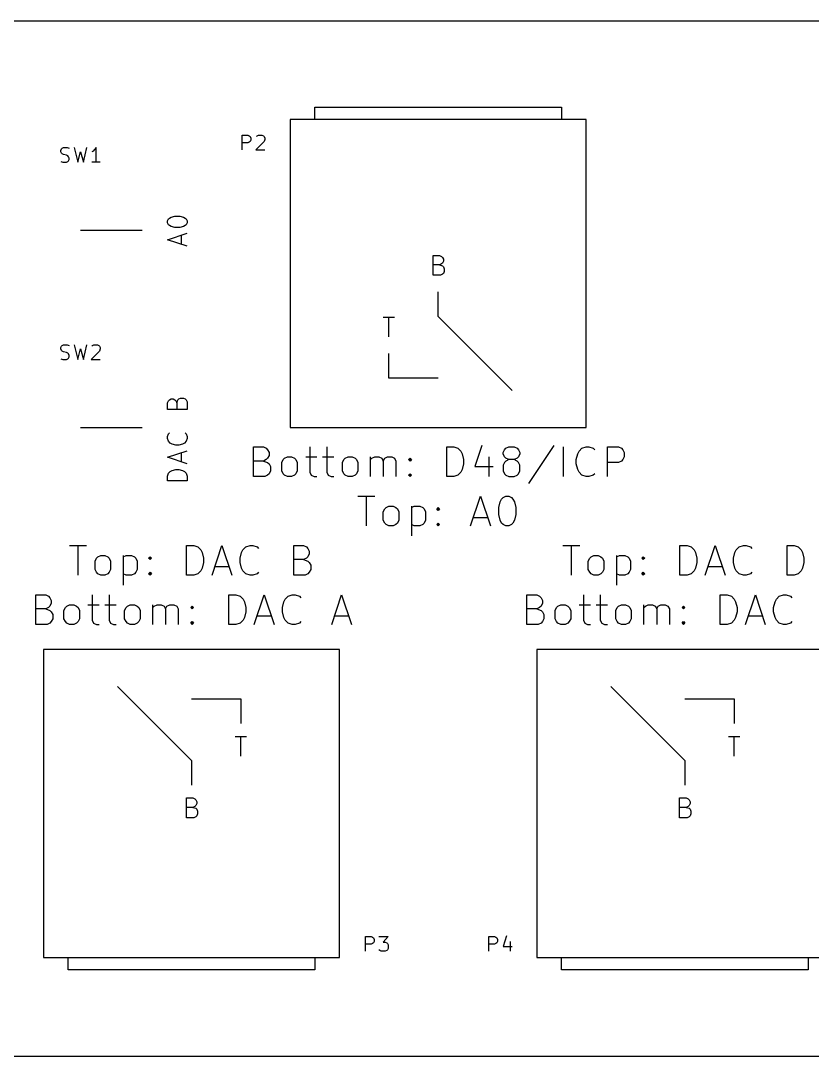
# Model space of a CAD drawing. Header units: inches. Extents: x 0 to 4.6, y 0 to 2.1.
# Drawn here: x 1.454 to 3.058, y 0 to 2.1 of the extents above; entities that cross this region are included whole.
import ezdxf

# ---------------------------------------------------------------- set-up
doc = ezdxf.new("R2010")
doc.units = ezdxf.units.IN
doc.layers.add('BLACK', color=1, linetype='CONTINUOUS')

msp = doc.modelspace()

# ---------------------------------------------------------------- linework, layer by layer
at = {"layer": 'BLACK'}
for p, q in [((0, 2.1), (4.6, 2.1)), ((2.05, 1.9), (2.05, 1.925)), ((2.05, 1.925), (2.55, 1.925)), ((2.55, 1.925), (2.55, 1.9)), ((2, 1.9), (2, 1.275)), ((2.6, 1.9), (2, 1.9)), ((2.6, 1.275), (2.6, 1.9)), ((1.9028, 1.8379), (1.9028, 1.8679)), ((1.9028, 1.8679), (1.9143, 1.8679)), ((1.9143, 1.8521), (1.9028, 1.8521)), ((1.9143, 1.8679), (1.9171, 1.8664)), ((1.9171, 1.8536), (1.9143, 1.8521)), ((1.9171, 1.8664), (1.9186, 1.865)), ((1.9186, 1.855), (1.9171, 1.8536)), ((1.9186, 1.865), (1.92, 1.8621)), ((1.92, 1.8579), (1.9186, 1.855)), ((1.92, 1.8621), (1.92, 1.8579)), ((1.9471, 1.855), (1.93, 1.8379)), ((1.9314, 1.865), (1.9328, 1.8664)), ((1.9328, 1.8664), (1.9357, 1.8679)), ((1.9357, 1.8679), (1.9428, 1.8679)), ((1.9428, 1.8679), (1.9457, 1.8664)), ((1.9457, 1.8664), (1.9471, 1.865)), ((1.9471, 1.865), (1.9486, 1.8621)), ((1.9486, 1.8593), (1.9471, 1.855)), ((1.9486, 1.8621), (1.9486, 1.8593)), ((1.535, 1.8371), (1.5364, 1.84)), ((1.535, 1.8343), (1.535, 1.8371)), ((1.5364, 1.8314), (1.535, 1.8343)), ((1.5364, 1.84), (1.5379, 1.8414)), ((1.5379, 1.83), (1.5364, 1.8314)), ((1.5379, 1.8414), (1.5407, 1.8429)), ((1.5407, 1.8286), (1.5379, 1.83)), ((1.5407, 1.8429), (1.5479, 1.8429)), ((1.5464, 1.8271), (1.5407, 1.8286)), ((1.5493, 1.8257), (1.5464, 1.8271)), ((1.5479, 1.8429), (1.5522, 1.8414)), ((1.5622, 1.8429), (1.5693, 1.8129)), ((1.5693, 1.8129), (1.575, 1.8343)), ((1.575, 1.8343), (1.5808, 1.8129)), ((1.5808, 1.8129), (1.5879, 1.8429)), ((1.6008, 1.8357), (1.5979, 1.8343)), ((1.6036, 1.8386), (1.6008, 1.8357)), ((1.6065, 1.8429), (1.6036, 1.8386)), ((1.6065, 1.8129), (1.6065, 1.8429)), ((1.93, 1.8379), (1.9486, 1.8379)), ((1.535, 1.8143), (1.5393, 1.8129)), ((1.5393, 1.8129), (1.5464, 1.8129)), ((1.5464, 1.8129), (1.5493, 1.8143)), ((1.5507, 1.8243), (1.5493, 1.8257)), ((1.5493, 1.8143), (1.5507, 1.8157)), ((1.5522, 1.8214), (1.5507, 1.8243)), ((1.5507, 1.8157), (1.5522, 1.8186)), ((1.5522, 1.8186), (1.5522, 1.8214)), ((1.6151, 1.8129), (1.5979, 1.8129)), ((1.755, 1.6998), (1.7588, 1.7017)), ((1.7588, 1.7017), (1.7664, 1.7036)), ((1.7664, 1.7036), (1.776, 1.7036)), ((1.776, 1.7036), (1.7836, 1.7017)), ((1.7836, 1.7017), (1.7874, 1.6998)), ((1.7512, 1.6941), (1.7531, 1.6979)), ((1.7512, 1.6902), (1.7512, 1.6941)), ((1.7531, 1.6864), (1.7512, 1.6902)), ((1.7531, 1.6979), (1.755, 1.6998)), ((1.755, 1.6845), (1.7531, 1.6864)), ((1.7588, 1.6826), (1.755, 1.6845)), ((1.7664, 1.6807), (1.7588, 1.6826)), ((1.776, 1.6807), (1.7664, 1.6807)), ((1.7836, 1.6826), (1.776, 1.6807)), ((1.7874, 1.6845), (1.7836, 1.6826)), ((1.7874, 1.6998), (1.7893, 1.6979)), ((1.7893, 1.6864), (1.7874, 1.6845)), ((1.7893, 1.6979), (1.7912, 1.6941)), ((1.7912, 1.6902), (1.7893, 1.6864)), ((1.7912, 1.6941), (1.7912, 1.6902)), ((1.575, 1.675), (1.7, 1.675)), ((1.7512, 1.6559), (1.7912, 1.6693)), ((1.7798, 1.6464), (1.7798, 1.6655)), ((1.7912, 1.6426), (1.7512, 1.6559)), ((2.2895, 1.5838), (2.2895, 1.6238)), ((2.2895, 1.6238), (2.3029, 1.6238)), ((2.3029, 1.6238), (2.3067, 1.6219)), ((2.3067, 1.6219), (2.3086, 1.62)), ((2.3086, 1.62), (2.3105, 1.6162)), ((2.3029, 1.6048), (2.2895, 1.6048)), ((2.3067, 1.6067), (2.3029, 1.6048)), ((2.3029, 1.6048), (2.3086, 1.6029)), ((2.3086, 1.6086), (2.3067, 1.6067)), ((2.3105, 1.6124), (2.3086, 1.6086)), ((2.3086, 1.6029), (2.3105, 1.601)), ((2.3105, 1.6162), (2.3105, 1.6124)), ((2.3105, 1.601), (2.3124, 1.5971)), ((2.3124, 1.5971), (2.3124, 1.5914)), ((2.3048, 1.5838), (2.2895, 1.5838)), ((2.3086, 1.5857), (2.3048, 1.5838)), ((2.3105, 1.5876), (2.3086, 1.5857)), ((2.3124, 1.5914), (2.3105, 1.5876)), ((2.3, 1.5), (2.3, 1.55)), ((2.1886, 1.4988), (2.2115, 1.4988)), ((2.2, 1.4588), (2.2, 1.4988)), ((2.45, 1.35), (2.3, 1.5)), ((1.535, 1.4371), (1.5364, 1.44)), ((1.535, 1.4343), (1.535, 1.4371)), ((1.5364, 1.4314), (1.535, 1.4343)), ((1.5364, 1.44), (1.5379, 1.4414)), ((1.5379, 1.43), (1.5364, 1.4314)), ((1.5379, 1.4414), (1.5407, 1.4429)), ((1.5407, 1.4286), (1.5379, 1.43)), ((1.5407, 1.4429), (1.5479, 1.4429)), ((1.5464, 1.4271), (1.5407, 1.4286)), ((1.5479, 1.4429), (1.5522, 1.4414)), ((1.5622, 1.4429), (1.5693, 1.4129)), ((1.5693, 1.4129), (1.575, 1.4343)), ((1.575, 1.4343), (1.5808, 1.4129)), ((1.5808, 1.4129), (1.5879, 1.4429)), ((1.6136, 1.43), (1.5965, 1.4129)), ((1.5979, 1.44), (1.5993, 1.4414)), ((1.5993, 1.4414), (1.6022, 1.4429)), ((1.6022, 1.4429), (1.6093, 1.4429)), ((1.6093, 1.4429), (1.6122, 1.4414)), ((1.6122, 1.4414), (1.6136, 1.44)), ((1.6136, 1.44), (1.6151, 1.4371)), ((1.6151, 1.4343), (1.6136, 1.43)), ((1.6151, 1.4371), (1.6151, 1.4343)), ((1.535, 1.4143), (1.5393, 1.4129)), ((1.5393, 1.4129), (1.5464, 1.4129)), ((1.5493, 1.4257), (1.5464, 1.4271)), ((1.5464, 1.4129), (1.5493, 1.4143)), ((1.5507, 1.4243), (1.5493, 1.4257)), ((1.5493, 1.4143), (1.5507, 1.4157)), ((1.5522, 1.4214), (1.5507, 1.4243)), ((1.5507, 1.4157), (1.5522, 1.4186)), ((1.5522, 1.4186), (1.5522, 1.4214)), ((1.5965, 1.4129), (1.6151, 1.4129)), ((2.2, 1.375), (2.2, 1.425)), ((2.3, 1.375), (2.2, 1.375)), ((1.7512, 1.3253), (1.7531, 1.3291)), ((1.7512, 1.3119), (1.7512, 1.3253)), ((1.7531, 1.3291), (1.755, 1.331)), ((1.755, 1.331), (1.7588, 1.3329)), ((1.7588, 1.3329), (1.7626, 1.3329)), ((1.7626, 1.3329), (1.7664, 1.331)), ((1.7664, 1.331), (1.7683, 1.3291)), ((1.7683, 1.3291), (1.7702, 1.3253)), ((1.7702, 1.3253), (1.7721, 1.331)), ((1.7702, 1.3253), (1.7702, 1.3119)), ((1.7721, 1.331), (1.774, 1.3329)), ((1.774, 1.3329), (1.7779, 1.3348)), ((1.7779, 1.3348), (1.7836, 1.3348)), ((1.7836, 1.3348), (1.7874, 1.3329)), ((1.7874, 1.3329), (1.7893, 1.331)), ((1.7893, 1.331), (1.7912, 1.3272)), ((1.7912, 1.3272), (1.7912, 1.3119)), ((1.7912, 1.3119), (1.7512, 1.3119)), ((1.575, 1.275), (1.7, 1.275)), ((1.7512, 1.2567), (1.7531, 1.2624)), ((1.7531, 1.2624), (1.755, 1.2643)), ((1.7874, 1.2643), (1.7893, 1.2624)), ((1.7893, 1.2624), (1.7912, 1.2567)), ((2, 1.275), (2.6, 1.275)), ((1.7512, 1.2529), (1.7512, 1.2567)), ((1.7531, 1.2471), (1.7512, 1.2529)), ((1.7569, 1.2433), (1.7531, 1.2471)), ((1.7607, 1.2414), (1.7569, 1.2433)), ((1.7683, 1.2395), (1.7607, 1.2414)), ((1.774, 1.2395), (1.7683, 1.2395)), ((1.7817, 1.2414), (1.774, 1.2395)), ((1.7855, 1.2433), (1.7817, 1.2414)), ((1.7893, 1.2471), (1.7855, 1.2433)), ((1.7912, 1.2529), (1.7893, 1.2471)), ((1.7912, 1.2567), (1.7912, 1.2529)), ((1.7512, 1.2147), (1.7912, 1.2281)), ((1.7798, 1.2052), (1.7798, 1.2243)), ((1.9257, 1.1757), (1.9257, 1.2357)), ((1.9257, 1.2357), (1.9457, 1.2357)), ((1.9457, 1.2357), (1.9514, 1.2329)), ((1.9514, 1.2329), (1.9543, 1.23)), ((1.9543, 1.23), (1.9571, 1.2243)), ((1.9571, 1.2186), (1.9543, 1.2129)), ((1.9571, 1.2243), (1.9571, 1.2186)), ((2.04, 1.2357), (2.04, 1.1843)), ((2.0743, 1.2357), (2.0743, 1.1843)), ((2.3172, 1.1757), (2.3172, 1.2357)), ((2.3172, 1.2357), (2.3315, 1.2357)), ((2.3315, 1.2357), (2.34, 1.2329)), ((2.34, 1.2329), (2.3458, 1.2271)), ((2.3458, 1.2271), (2.3486, 1.2214)), ((2.3486, 1.2214), (2.3515, 1.21)), ((2.3886, 1.2386), (2.3743, 1.1957)), ((2.4314, 1.2243), (2.4343, 1.23)), ((2.4314, 1.2214), (2.4314, 1.2243)), ((2.4343, 1.2157), (2.4314, 1.2214)), ((2.4343, 1.23), (2.4371, 1.2329)), ((2.4371, 1.2329), (2.4429, 1.2357)), ((2.4429, 1.2357), (2.4543, 1.2357)), ((2.4543, 1.2357), (2.46, 1.2329)), ((2.46, 1.2329), (2.4629, 1.23)), ((2.4629, 1.23), (2.4657, 1.2243)), ((2.4657, 1.2214), (2.4629, 1.2157)), ((2.4657, 1.2243), (2.4657, 1.2214)), ((2.5342, 1.2386), (2.4828, 1.1614)), ((2.5543, 1.1757), (2.5543, 1.2357)), ((2.58, 1.21), (2.5829, 1.2214)), ((2.5829, 1.2214), (2.5857, 1.2271)), ((2.5857, 1.2271), (2.5915, 1.2329)), ((2.5915, 1.2329), (2.6, 1.2357)), ((2.6, 1.2357), (2.6057, 1.2357)), ((2.6057, 1.2357), (2.6143, 1.2329)), ((2.6143, 1.2329), (2.6172, 1.23)), ((2.6429, 1.1757), (2.6429, 1.2357)), ((2.6429, 1.2357), (2.6657, 1.2357)), ((2.6657, 1.2357), (2.6715, 1.2329)), ((2.6715, 1.2329), (2.6743, 1.23)), ((2.6743, 1.23), (2.6772, 1.2243)), ((2.6772, 1.2243), (2.6772, 1.2157)), ((1.7912, 1.2014), (1.7512, 1.2147)), ((1.9457, 1.2071), (1.9257, 1.2071)), ((1.9514, 1.21), (1.9457, 1.2071)), ((1.9457, 1.2071), (1.9543, 1.2043)), ((1.9543, 1.2129), (1.9514, 1.21)), ((1.9543, 1.2043), (1.9571, 1.2014)), ((1.9571, 1.2014), (1.96, 1.1957)), ((1.9828, 1.2043), (1.9857, 1.21)), ((1.9828, 1.1871), (1.9828, 1.2043)), ((1.9857, 1.21), (1.9885, 1.2129)), ((1.9885, 1.2129), (1.9943, 1.2157)), ((1.9943, 1.2157), (2.0028, 1.2157)), ((2.0028, 1.2157), (2.0085, 1.2129)), ((2.0085, 1.2129), (2.0114, 1.21)), ((2.0114, 1.21), (2.0143, 1.2043)), ((2.0143, 1.2043), (2.0143, 1.1871)), ((2.0314, 1.2157), (2.0543, 1.2157)), ((2.0657, 1.2157), (2.0886, 1.2157)), ((2.1057, 1.2043), (2.1086, 1.21)), ((2.1057, 1.1871), (2.1057, 1.2043)), ((2.1086, 1.21), (2.1114, 1.2129)), ((2.1114, 1.2129), (2.1172, 1.2157)), ((2.1172, 1.2157), (2.1257, 1.2157)), ((2.1257, 1.2157), (2.1314, 1.2129)), ((2.1314, 1.2129), (2.1343, 1.21)), ((2.1343, 1.21), (2.1372, 1.2043)), ((2.1372, 1.2043), (2.1372, 1.1871)), ((2.1629, 1.1757), (2.1629, 1.2157)), ((2.1629, 1.21), (2.1657, 1.2129)), ((2.1657, 1.2129), (2.1715, 1.2157)), ((2.1715, 1.2157), (2.18, 1.2157)), ((2.18, 1.2157), (2.1857, 1.2129)), ((2.1857, 1.2129), (2.1886, 1.2071)), ((2.1886, 1.2071), (2.1915, 1.2129)), ((2.1886, 1.2071), (2.1886, 1.1757)), ((2.1915, 1.2129), (2.1972, 1.2157)), ((2.1972, 1.2157), (2.2057, 1.2157)), ((2.2057, 1.2157), (2.2115, 1.2129)), ((2.2115, 1.2129), (2.2143, 1.2071)), ((2.2143, 1.2071), (2.2143, 1.1757)), ((2.24, 1.21), (2.2429, 1.2129)), ((2.2429, 1.2071), (2.24, 1.21)), ((2.2429, 1.2129), (2.2457, 1.21)), ((2.2429, 1.2129), (2.2429, 1.2071)), ((2.2457, 1.21), (2.2429, 1.2071)), ((2.3515, 1.2014), (2.3486, 1.19)), ((2.3515, 1.21), (2.3515, 1.2014)), ((2.4029, 1.2157), (2.4029, 1.1757)), ((2.4343, 1.2043), (2.4314, 1.1986)), ((2.4314, 1.1986), (2.4314, 1.1871)), ((2.4371, 1.2129), (2.4343, 1.2157)), ((2.4371, 1.2071), (2.4343, 1.2043)), ((2.4429, 1.21), (2.4371, 1.2129)), ((2.4429, 1.21), (2.4371, 1.2071)), ((2.4543, 1.21), (2.4429, 1.21)), ((2.46, 1.2129), (2.4543, 1.21)), ((2.46, 1.2071), (2.4543, 1.21)), ((2.4629, 1.2157), (2.46, 1.2129)), ((2.4629, 1.2043), (2.46, 1.2071)), ((2.4657, 1.1986), (2.4629, 1.2043)), ((2.4657, 1.1871), (2.4657, 1.1986)), ((2.58, 1.2014), (2.58, 1.21)), ((2.5829, 1.19), (2.58, 1.2014)), ((2.6657, 1.2043), (2.6429, 1.2043)), ((2.6715, 1.2071), (2.6657, 1.2043)), ((2.6743, 1.21), (2.6715, 1.2071)), ((2.6772, 1.2157), (2.6743, 1.21)), ((1.7512, 1.1766), (1.7531, 1.1824)), ((1.7512, 1.1671), (1.7512, 1.1766)), ((1.7531, 1.1824), (1.7569, 1.1862)), ((1.7569, 1.1862), (1.7607, 1.1881)), ((1.7607, 1.1881), (1.7683, 1.19)), ((1.7683, 1.19), (1.774, 1.19)), ((1.774, 1.19), (1.7817, 1.1881)), ((1.7817, 1.1881), (1.7855, 1.1862)), ((1.7855, 1.1862), (1.7893, 1.1824)), ((1.7893, 1.1824), (1.7912, 1.1766)), ((1.7912, 1.1766), (1.7912, 1.1671)), ((1.9543, 1.1786), (1.9485, 1.1757)), ((1.9571, 1.1814), (1.9543, 1.1786)), ((1.96, 1.1871), (1.9571, 1.1814)), ((1.96, 1.1957), (1.96, 1.1871)), ((1.9857, 1.1814), (1.9828, 1.1871)), ((1.9885, 1.1786), (1.9857, 1.1814)), ((1.9943, 1.1757), (1.9885, 1.1786)), ((2.0085, 1.1786), (2.0028, 1.1757)), ((2.0114, 1.1814), (2.0085, 1.1786)), ((2.0143, 1.1871), (2.0114, 1.1814)), ((2.04, 1.1843), (2.0428, 1.1786)), ((2.0428, 1.1786), (2.0486, 1.1757)), ((2.0743, 1.1843), (2.0771, 1.1786)), ((2.0771, 1.1786), (2.0829, 1.1757)), ((2.1086, 1.1814), (2.1057, 1.1871)), ((2.1114, 1.1786), (2.1086, 1.1814)), ((2.1172, 1.1757), (2.1114, 1.1786)), ((2.1314, 1.1786), (2.1257, 1.1757)), ((2.1343, 1.1814), (2.1314, 1.1786)), ((2.1372, 1.1871), (2.1343, 1.1814)), ((2.24, 1.1786), (2.2429, 1.1814)), ((2.2429, 1.1757), (2.24, 1.1786)), ((2.2429, 1.1814), (2.2457, 1.1786)), ((2.2429, 1.1814), (2.2429, 1.1757)), ((2.2457, 1.1786), (2.2429, 1.1757)), ((2.34, 1.1786), (2.3315, 1.1757)), ((2.3458, 1.1843), (2.34, 1.1786)), ((2.3486, 1.19), (2.3458, 1.1843)), ((2.3743, 1.1957), (2.4115, 1.1957)), ((2.4314, 1.1871), (2.4343, 1.1814)), ((2.4343, 1.1814), (2.4371, 1.1786)), ((2.4371, 1.1786), (2.4429, 1.1757)), ((2.4543, 1.1757), (2.46, 1.1786)), ((2.46, 1.1786), (2.4629, 1.1814)), ((2.4629, 1.1814), (2.4657, 1.1871)), ((2.5857, 1.1843), (2.5829, 1.19)), ((2.5915, 1.1786), (2.5857, 1.1843)), ((2.6, 1.1757), (2.5915, 1.1786)), ((2.6143, 1.1786), (2.6057, 1.1757)), ((2.6172, 1.1814), (2.6143, 1.1786)), ((1.7912, 1.1671), (1.7512, 1.1671)), ((1.9485, 1.1757), (1.9257, 1.1757)), ((2.0028, 1.1757), (1.9943, 1.1757)), ((2.0486, 1.1757), (2.0543, 1.1757)), ((2.0829, 1.1757), (2.0886, 1.1757)), ((2.1257, 1.1757), (2.1172, 1.1757)), ((2.3315, 1.1757), (2.3172, 1.1757)), ((2.4429, 1.1757), (2.4543, 1.1757)), ((2.6057, 1.1757), (2.6, 1.1757)), ((2.1372, 1.1357), (2.1715, 1.1357)), ((2.1544, 1.0757), (2.1544, 1.1357)), ((2.3658, 1.0757), (2.3858, 1.1357)), ((2.3858, 1.1357), (2.4058, 1.0757)), ((2.4315, 1.1329), (2.4372, 1.1357)), ((2.4372, 1.1357), (2.4429, 1.1357)), ((2.4429, 1.1357), (2.4486, 1.1329)), ((2.1943, 1.1129), (2.2001, 1.1157)), ((2.2001, 1.1157), (2.2086, 1.1157)), ((2.2086, 1.1157), (2.2143, 1.1129)), ((2.2458, 1.1157), (2.2458, 1.0557)), ((2.2458, 1.1129), (2.2515, 1.1157)), ((2.2515, 1.1157), (2.2629, 1.1157)), ((2.2629, 1.1157), (2.2686, 1.1129)), ((2.4229, 1.1129), (2.4258, 1.1243)), ((2.4258, 1.1243), (2.4286, 1.13)), ((2.4286, 1.13), (2.4315, 1.1329)), ((2.4486, 1.1329), (2.4515, 1.13)), ((2.4515, 1.13), (2.4544, 1.1243)), ((2.4544, 1.1243), (2.4572, 1.1129)), ((2.1886, 1.1043), (2.1915, 1.11)), ((2.1886, 1.0871), (2.1886, 1.1043)), ((2.1915, 1.11), (2.1943, 1.1129)), ((2.2143, 1.1129), (2.2172, 1.11)), ((2.2172, 1.11), (2.2201, 1.1043)), ((2.2201, 1.1043), (2.2201, 1.0871)), ((2.2686, 1.1129), (2.2715, 1.11)), ((2.2715, 1.11), (2.2744, 1.1043)), ((2.2744, 1.1043), (2.2744, 1.0871)), ((2.2972, 1.11), (2.3001, 1.1129)), ((2.3001, 1.1071), (2.2972, 1.11)), ((2.3001, 1.1129), (2.3029, 1.11)), ((2.3001, 1.1129), (2.3001, 1.1071)), ((2.3029, 1.11), (2.3001, 1.1071)), ((2.3715, 1.0929), (2.4001, 1.0929)), ((2.4229, 1.0986), (2.4229, 1.1129)), ((2.4258, 1.0871), (2.4229, 1.0986)), ((2.4572, 1.0986), (2.4544, 1.0871)), ((2.4572, 1.1129), (2.4572, 1.0986)), ((2.1915, 1.0814), (2.1886, 1.0871)), ((2.1943, 1.0786), (2.1915, 1.0814)), ((2.2001, 1.0757), (2.1943, 1.0786)), ((2.2086, 1.0757), (2.2001, 1.0757)), ((2.2143, 1.0786), (2.2086, 1.0757)), ((2.2172, 1.0814), (2.2143, 1.0786)), ((2.2201, 1.0871), (2.2172, 1.0814)), ((2.2515, 1.0757), (2.2458, 1.0786)), ((2.2629, 1.0757), (2.2515, 1.0757)), ((2.2686, 1.0786), (2.2629, 1.0757)), ((2.2715, 1.0814), (2.2686, 1.0786)), ((2.2744, 1.0871), (2.2715, 1.0814)), ((2.2972, 1.0786), (2.3001, 1.0814)), ((2.3001, 1.0757), (2.2972, 1.0786)), ((2.3001, 1.0814), (2.3029, 1.0786)), ((2.3001, 1.0814), (2.3001, 1.0757)), ((2.3029, 1.0786), (2.3001, 1.0757)), ((2.4286, 1.0814), (2.4258, 1.0871)), ((2.4315, 1.0786), (2.4286, 1.0814)), ((2.4372, 1.0757), (2.4315, 1.0786)), ((2.4429, 1.0757), (2.4372, 1.0757)), ((2.4486, 1.0786), (2.4429, 1.0757)), ((2.4515, 1.0814), (2.4486, 1.0786)), ((2.4544, 1.0871), (2.4515, 1.0814)), ((1.5529, 1.0357), (1.5872, 1.0357)), ((1.5701, 0.9757), (1.5701, 1.0357)), ((1.7901, 0.9757), (1.7901, 1.0357)), ((1.7901, 1.0357), (1.8044, 1.0357)), ((1.8044, 1.0357), (1.8129, 1.0329)), ((1.8129, 1.0329), (1.8187, 1.0271)), ((1.8415, 0.9757), (1.8615, 1.0357)), ((1.8615, 1.0357), (1.8815, 0.9757)), ((1.9043, 1.0271), (1.9101, 1.0329)), ((1.9101, 1.0329), (1.9186, 1.0357)), ((1.9186, 1.0357), (1.9243, 1.0357)), ((1.9243, 1.0357), (1.9329, 1.0329)), ((1.9329, 1.0329), (1.9358, 1.03)), ((2.0072, 0.9757), (2.0072, 1.0357)), ((2.0072, 1.0357), (2.0272, 1.0357)), ((2.0272, 1.0357), (2.0329, 1.0329)), ((2.0329, 1.0329), (2.0358, 1.03)), ((2.0358, 1.03), (2.0386, 1.0243)), ((2.5529, 1.0357), (2.5872, 1.0357)), ((2.5701, 0.9757), (2.5701, 1.0357)), ((2.7901, 0.9757), (2.7901, 1.0357)), ((2.7901, 1.0357), (2.8044, 1.0357)), ((2.8044, 1.0357), (2.8129, 1.0329)), ((2.8129, 1.0329), (2.8187, 1.0271)), ((2.8415, 0.9757), (2.8615, 1.0357)), ((2.8615, 1.0357), (2.8815, 0.9757)), ((2.9043, 1.0271), (2.9101, 1.0329)), ((2.9101, 1.0329), (2.9186, 1.0357)), ((2.9186, 1.0357), (2.9243, 1.0357)), ((2.9243, 1.0357), (2.9329, 1.0329)), ((2.9329, 1.0329), (2.9358, 1.03)), ((3.0072, 0.9757), (3.0072, 1.0357)), ((3.0072, 1.0357), (3.0215, 1.0357)), ((3.0215, 1.0357), (3.03, 1.0329)), ((3.03, 1.0329), (3.0358, 1.0271)), ((1.6043, 1.0043), (1.6072, 1.01)), ((1.6072, 1.01), (1.61, 1.0129)), ((1.61, 1.0129), (1.6158, 1.0157)), ((1.6158, 1.0157), (1.6243, 1.0157)), ((1.6243, 1.0157), (1.63, 1.0129)), ((1.63, 1.0129), (1.6329, 1.01)), ((1.6329, 1.01), (1.6358, 1.0043)), ((1.6615, 1.0157), (1.6615, 0.9557)), ((1.6615, 1.0129), (1.6672, 1.0157)), ((1.6672, 1.0157), (1.6786, 1.0157)), ((1.6786, 1.0157), (1.6843, 1.0129)), ((1.6843, 1.0129), (1.6872, 1.01)), ((1.6872, 1.01), (1.6901, 1.0043)), ((1.7129, 1.01), (1.7158, 1.0129)), ((1.7158, 1.0071), (1.7129, 1.01)), ((1.7158, 1.0129), (1.7186, 1.01)), ((1.7158, 1.0129), (1.7158, 1.0071)), ((1.7186, 1.01), (1.7158, 1.0071)), ((1.8187, 1.0271), (1.8215, 1.0214)), ((1.8215, 1.0214), (1.8244, 1.01)), ((1.8244, 1.01), (1.8244, 1.0014)), ((1.8986, 1.01), (1.9015, 1.0214)), ((1.8986, 1.0014), (1.8986, 1.01)), ((1.9015, 1.0214), (1.9043, 1.0271)), ((2.0329, 1.01), (2.0272, 1.0071)), ((2.0358, 1.0129), (2.0329, 1.01)), ((2.0386, 1.0186), (2.0358, 1.0129)), ((2.0386, 1.0243), (2.0386, 1.0186)), ((2.6043, 1.0043), (2.6072, 1.01)), ((2.6072, 1.01), (2.61, 1.0129)), ((2.61, 1.0129), (2.6158, 1.0157)), ((2.6158, 1.0157), (2.6243, 1.0157)), ((2.6243, 1.0157), (2.63, 1.0129)), ((2.63, 1.0129), (2.6329, 1.01)), ((2.6329, 1.01), (2.6358, 1.0043)), ((2.6615, 1.0157), (2.6615, 0.9557)), ((2.6615, 1.0129), (2.6672, 1.0157)), ((2.6672, 1.0157), (2.6786, 1.0157)), ((2.6786, 1.0157), (2.6843, 1.0129)), ((2.6843, 1.0129), (2.6872, 1.01)), ((2.6872, 1.01), (2.6901, 1.0043)), ((2.7129, 1.01), (2.7158, 1.0129)), ((2.7158, 1.0071), (2.7129, 1.01)), ((2.7158, 1.0129), (2.7186, 1.01)), ((2.7158, 1.0129), (2.7158, 1.0071)), ((2.7186, 1.01), (2.7158, 1.0071)), ((2.8187, 1.0271), (2.8215, 1.0214)), ((2.8215, 1.0214), (2.8244, 1.01)), ((2.8244, 1.01), (2.8244, 1.0014)), ((2.8986, 1.01), (2.9015, 1.0214)), ((2.8986, 1.0014), (2.8986, 1.01)), ((2.9015, 1.0214), (2.9043, 1.0271)), ((3.0358, 1.0271), (3.0386, 1.0214)), ((3.0386, 1.0214), (3.0415, 1.01)), ((3.0415, 1.01), (3.0415, 1.0014)), ((1.6043, 0.9871), (1.6043, 1.0043)), ((1.6072, 0.9814), (1.6043, 0.9871)), ((1.6358, 0.9871), (1.6329, 0.9814)), ((1.6358, 1.0043), (1.6358, 0.9871)), ((1.6901, 0.9871), (1.6872, 0.9814)), ((1.6901, 1.0043), (1.6901, 0.9871)), ((1.8215, 0.99), (1.8187, 0.9843)), ((1.8244, 1.0014), (1.8215, 0.99)), ((1.8472, 0.9929), (1.8758, 0.9929)), ((1.9015, 0.99), (1.8986, 1.0014)), ((1.9043, 0.9843), (1.9015, 0.99)), ((2.0272, 1.0071), (2.0072, 1.0071)), ((2.0272, 1.0071), (2.0358, 1.0043)), ((2.0358, 1.0043), (2.0386, 1.0014)), ((2.0386, 1.0014), (2.0415, 0.9957)), ((2.0415, 0.9871), (2.0386, 0.9814)), ((2.0415, 0.9957), (2.0415, 0.9871)), ((2.6043, 0.9871), (2.6043, 1.0043)), ((2.6072, 0.9814), (2.6043, 0.9871)), ((2.6358, 0.9871), (2.6329, 0.9814)), ((2.6358, 1.0043), (2.6358, 0.9871)), ((2.6901, 0.9871), (2.6872, 0.9814)), ((2.6901, 1.0043), (2.6901, 0.9871)), ((2.8215, 0.99), (2.8187, 0.9843)), ((2.8244, 1.0014), (2.8215, 0.99)), ((2.8472, 0.9929), (2.8758, 0.9929)), ((2.9015, 0.99), (2.8986, 1.0014)), ((2.9043, 0.9843), (2.9015, 0.99)), ((3.0386, 0.99), (3.0358, 0.9843)), ((3.0415, 1.0014), (3.0386, 0.99)), ((1.61, 0.9786), (1.6072, 0.9814)), ((1.6158, 0.9757), (1.61, 0.9786)), ((1.6243, 0.9757), (1.6158, 0.9757)), ((1.63, 0.9786), (1.6243, 0.9757)), ((1.6329, 0.9814), (1.63, 0.9786)), ((1.6672, 0.9757), (1.6615, 0.9786)), ((1.6786, 0.9757), (1.6672, 0.9757)), ((1.6843, 0.9786), (1.6786, 0.9757)), ((1.6872, 0.9814), (1.6843, 0.9786)), ((1.7129, 0.9786), (1.7158, 0.9814)), ((1.7158, 0.9757), (1.7129, 0.9786)), ((1.7158, 0.9814), (1.7186, 0.9786)), ((1.7158, 0.9814), (1.7158, 0.9757)), ((1.7186, 0.9786), (1.7158, 0.9757)), ((1.8044, 0.9757), (1.7901, 0.9757)), ((1.8129, 0.9786), (1.8044, 0.9757)), ((1.8187, 0.9843), (1.8129, 0.9786)), ((1.9101, 0.9786), (1.9043, 0.9843)), ((1.9186, 0.9757), (1.9101, 0.9786)), ((1.9243, 0.9757), (1.9186, 0.9757)), ((1.9329, 0.9786), (1.9243, 0.9757)), ((1.9358, 0.9814), (1.9329, 0.9786)), ((2.03, 0.9757), (2.0072, 0.9757)), ((2.0358, 0.9786), (2.03, 0.9757)), ((2.0386, 0.9814), (2.0358, 0.9786)), ((2.61, 0.9786), (2.6072, 0.9814)), ((2.6158, 0.9757), (2.61, 0.9786)), ((2.6243, 0.9757), (2.6158, 0.9757)), ((2.63, 0.9786), (2.6243, 0.9757)), ((2.6329, 0.9814), (2.63, 0.9786)), ((2.6672, 0.9757), (2.6615, 0.9786)), ((2.6786, 0.9757), (2.6672, 0.9757)), ((2.6843, 0.9786), (2.6786, 0.9757)), ((2.6872, 0.9814), (2.6843, 0.9786)), ((2.7129, 0.9786), (2.7158, 0.9814)), ((2.7158, 0.9757), (2.7129, 0.9786)), ((2.7158, 0.9814), (2.7186, 0.9786)), ((2.7158, 0.9814), (2.7158, 0.9757)), ((2.7186, 0.9786), (2.7158, 0.9757)), ((2.8044, 0.9757), (2.7901, 0.9757)), ((2.8129, 0.9786), (2.8044, 0.9757)), ((2.8187, 0.9843), (2.8129, 0.9786)), ((2.9101, 0.9786), (2.9043, 0.9843)), ((2.9186, 0.9757), (2.9101, 0.9786)), ((2.9243, 0.9757), (2.9186, 0.9757)), ((2.9329, 0.9786), (2.9243, 0.9757)), ((2.9358, 0.9814), (2.9329, 0.9786)), ((3.0215, 0.9757), (3.0072, 0.9757)), ((3.03, 0.9786), (3.0215, 0.9757)), ((3.0358, 0.9843), (3.03, 0.9786)), ((1.4843, 0.8757), (1.4843, 0.9357)), ((1.4843, 0.9357), (1.5043, 0.9357)), ((1.5043, 0.9357), (1.51, 0.9329)), ((1.51, 0.9329), (1.5129, 0.93)), ((1.5129, 0.93), (1.5157, 0.9243)), ((1.5157, 0.9243), (1.5157, 0.9186)), ((1.5986, 0.9357), (1.5986, 0.8843)), ((1.6329, 0.9357), (1.6329, 0.8843)), ((1.8758, 0.8757), (1.8758, 0.9357)), ((1.8758, 0.9357), (1.8901, 0.9357)), ((1.8901, 0.9357), (1.8986, 0.9329)), ((1.8986, 0.9329), (1.9044, 0.9271)), ((1.9044, 0.9271), (1.9072, 0.9214)), ((1.9272, 0.8757), (1.9472, 0.9357)), ((1.9472, 0.9357), (1.9672, 0.8757)), ((1.9872, 0.9214), (1.99, 0.9271)), ((1.99, 0.9271), (1.9958, 0.9329)), ((1.9958, 0.9329), (2.0043, 0.9357)), ((2.0043, 0.9357), (2.01, 0.9357)), ((2.01, 0.9357), (2.0186, 0.9329)), ((2.0186, 0.9329), (2.0215, 0.93)), ((2.0843, 0.8757), (2.1043, 0.9357)), ((2.1043, 0.9357), (2.1243, 0.8757)), ((2.48, 0.8757), (2.48, 0.9357)), ((2.48, 0.9357), (2.5, 0.9357)), ((2.5, 0.9357), (2.5057, 0.9329)), ((2.5057, 0.9329), (2.5086, 0.93)), ((2.5086, 0.93), (2.5114, 0.9243)), ((2.5114, 0.9243), (2.5114, 0.9186)), ((2.5943, 0.9357), (2.5943, 0.8843)), ((2.6286, 0.9357), (2.6286, 0.8843)), ((2.8715, 0.8757), (2.8715, 0.9357)), ((2.8715, 0.9357), (2.8858, 0.9357)), ((2.8858, 0.9357), (2.8943, 0.9329)), ((2.8943, 0.9329), (2.9001, 0.9271)), ((2.9001, 0.9271), (2.9029, 0.9214)), ((2.9229, 0.8757), (2.9429, 0.9357)), ((2.9429, 0.9357), (2.9629, 0.8757)), ((2.9829, 0.9214), (2.9857, 0.9271)), ((2.9857, 0.9271), (2.9915, 0.9329)), ((2.9915, 0.9329), (3, 0.9357)), ((3, 0.9357), (3.0057, 0.9357)), ((3.0057, 0.9357), (3.0143, 0.9329)), ((3.0143, 0.9329), (3.0172, 0.93)), ((1.5043, 0.9071), (1.4843, 0.9071)), ((1.51, 0.91), (1.5043, 0.9071)), ((1.5043, 0.9071), (1.5129, 0.9043)), ((1.5129, 0.9129), (1.51, 0.91)), ((1.5157, 0.9186), (1.5129, 0.9129)), ((1.5129, 0.9043), (1.5157, 0.9014)), ((1.5414, 0.9043), (1.5443, 0.91)), ((1.5414, 0.8871), (1.5414, 0.9043)), ((1.5443, 0.91), (1.5471, 0.9129)), ((1.5471, 0.9129), (1.5529, 0.9157)), ((1.5529, 0.9157), (1.5614, 0.9157)), ((1.5614, 0.9157), (1.5671, 0.9129)), ((1.5671, 0.9129), (1.57, 0.91)), ((1.57, 0.91), (1.5729, 0.9043)), ((1.5729, 0.9043), (1.5729, 0.8871)), ((1.59, 0.9157), (1.6129, 0.9157)), ((1.6243, 0.9157), (1.6472, 0.9157)), ((1.6643, 0.9043), (1.6672, 0.91)), ((1.6643, 0.8871), (1.6643, 0.9043)), ((1.6672, 0.91), (1.67, 0.9129)), ((1.67, 0.9129), (1.6758, 0.9157)), ((1.6758, 0.9157), (1.6843, 0.9157)), ((1.6843, 0.9157), (1.69, 0.9129)), ((1.69, 0.9129), (1.6929, 0.91)), ((1.6929, 0.91), (1.6958, 0.9043)), ((1.6958, 0.9043), (1.6958, 0.8871)), ((1.7215, 0.8757), (1.7215, 0.9157)), ((1.7215, 0.91), (1.7243, 0.9129)), ((1.7243, 0.9129), (1.7301, 0.9157)), ((1.7301, 0.9157), (1.7386, 0.9157)), ((1.7386, 0.9157), (1.7443, 0.9129)), ((1.7443, 0.9129), (1.7472, 0.9071)), ((1.7472, 0.9071), (1.7501, 0.9129)), ((1.7472, 0.9071), (1.7472, 0.8757)), ((1.7501, 0.9129), (1.7558, 0.9157)), ((1.7558, 0.9157), (1.7643, 0.9157)), ((1.7643, 0.9157), (1.7701, 0.9129)), ((1.7701, 0.9129), (1.7729, 0.9071)), ((1.7729, 0.9071), (1.7729, 0.8757)), ((1.7986, 0.91), (1.8015, 0.9129)), ((1.8015, 0.9071), (1.7986, 0.91)), ((1.8015, 0.9129), (1.8043, 0.91)), ((1.8015, 0.9129), (1.8015, 0.9071)), ((1.8043, 0.91), (1.8015, 0.9071)), ((1.9072, 0.9214), (1.9101, 0.91)), ((1.9101, 0.91), (1.9101, 0.9014)), ((1.9843, 0.91), (1.9872, 0.9214)), ((1.9843, 0.9014), (1.9843, 0.91)), ((2.5, 0.9071), (2.48, 0.9071)), ((2.5057, 0.91), (2.5, 0.9071)), ((2.5, 0.9071), (2.5086, 0.9043)), ((2.5086, 0.9129), (2.5057, 0.91)), ((2.5114, 0.9186), (2.5086, 0.9129)), ((2.5086, 0.9043), (2.5114, 0.9014)), ((2.5371, 0.9043), (2.54, 0.91)), ((2.5371, 0.8871), (2.5371, 0.9043)), ((2.54, 0.91), (2.5428, 0.9129)), ((2.5428, 0.9129), (2.5486, 0.9157)), ((2.5486, 0.9157), (2.5571, 0.9157)), ((2.5571, 0.9157), (2.5628, 0.9129)), ((2.5628, 0.9129), (2.5657, 0.91)), ((2.5657, 0.91), (2.5686, 0.9043)), ((2.5686, 0.9043), (2.5686, 0.8871)), ((2.5857, 0.9157), (2.6086, 0.9157)), ((2.62, 0.9157), (2.6429, 0.9157)), ((2.66, 0.9043), (2.6629, 0.91)), ((2.66, 0.8871), (2.66, 0.9043)), ((2.6629, 0.91), (2.6657, 0.9129)), ((2.6657, 0.9129), (2.6715, 0.9157)), ((2.6715, 0.9157), (2.68, 0.9157)), ((2.68, 0.9157), (2.6857, 0.9129)), ((2.6857, 0.9129), (2.6886, 0.91)), ((2.6886, 0.91), (2.6915, 0.9043)), ((2.6915, 0.9043), (2.6915, 0.8871)), ((2.7172, 0.8757), (2.7172, 0.9157)), ((2.7172, 0.91), (2.72, 0.9129)), ((2.72, 0.9129), (2.7258, 0.9157)), ((2.7258, 0.9157), (2.7343, 0.9157)), ((2.7343, 0.9157), (2.74, 0.9129)), ((2.74, 0.9129), (2.7429, 0.9071)), ((2.7429, 0.9071), (2.7458, 0.9129)), ((2.7429, 0.9071), (2.7429, 0.8757)), ((2.7458, 0.9129), (2.7515, 0.9157)), ((2.7515, 0.9157), (2.76, 0.9157)), ((2.76, 0.9157), (2.7658, 0.9129)), ((2.7658, 0.9129), (2.7686, 0.9071)), ((2.7686, 0.9071), (2.7686, 0.8757)), ((2.7943, 0.91), (2.7972, 0.9129)), ((2.7972, 0.9071), (2.7943, 0.91)), ((2.7972, 0.9129), (2.8, 0.91)), ((2.7972, 0.9129), (2.7972, 0.9071)), ((2.8, 0.91), (2.7972, 0.9071)), ((2.9029, 0.9214), (2.9058, 0.91)), ((2.9058, 0.91), (2.9058, 0.9014)), ((2.98, 0.91), (2.9829, 0.9214)), ((2.98, 0.9014), (2.98, 0.91)), ((1.5157, 0.9014), (1.5186, 0.8957)), ((1.5186, 0.8871), (1.5157, 0.8814)), ((1.5186, 0.8957), (1.5186, 0.8871)), ((1.5443, 0.8814), (1.5414, 0.8871)), ((1.5729, 0.8871), (1.57, 0.8814)), ((1.5986, 0.8843), (1.6014, 0.8786)), ((1.6329, 0.8843), (1.6357, 0.8786)), ((1.6672, 0.8814), (1.6643, 0.8871)), ((1.6958, 0.8871), (1.6929, 0.8814)), ((1.9044, 0.8843), (1.8986, 0.8786)), ((1.9072, 0.89), (1.9044, 0.8843)), ((1.9101, 0.9014), (1.9072, 0.89)), ((1.9329, 0.8929), (1.9615, 0.8929)), ((1.9872, 0.89), (1.9843, 0.9014)), ((1.99, 0.8843), (1.9872, 0.89)), ((1.9958, 0.8786), (1.99, 0.8843)), ((2.09, 0.8929), (2.1186, 0.8929)), ((2.5114, 0.9014), (2.5143, 0.8957)), ((2.5143, 0.8871), (2.5114, 0.8814)), ((2.5143, 0.8957), (2.5143, 0.8871)), ((2.54, 0.8814), (2.5371, 0.8871)), ((2.5686, 0.8871), (2.5657, 0.8814)), ((2.5943, 0.8843), (2.5971, 0.8786)), ((2.6286, 0.8843), (2.6314, 0.8786)), ((2.6629, 0.8814), (2.66, 0.8871)), ((2.6915, 0.8871), (2.6886, 0.8814)), ((2.9001, 0.8843), (2.8943, 0.8786)), ((2.9029, 0.89), (2.9001, 0.8843)), ((2.9058, 0.9014), (2.9029, 0.89)), ((2.9286, 0.8929), (2.9572, 0.8929)), ((2.9829, 0.89), (2.98, 0.9014)), ((2.9857, 0.8843), (2.9829, 0.89)), ((2.9915, 0.8786), (2.9857, 0.8843)), ((1.5071, 0.8757), (1.4843, 0.8757)), ((1.5129, 0.8786), (1.5071, 0.8757)), ((1.5157, 0.8814), (1.5129, 0.8786)), ((1.5471, 0.8786), (1.5443, 0.8814)), ((1.5529, 0.8757), (1.5471, 0.8786)), ((1.5614, 0.8757), (1.5529, 0.8757)), ((1.5671, 0.8786), (1.5614, 0.8757)), ((1.57, 0.8814), (1.5671, 0.8786)), ((1.6014, 0.8786), (1.6072, 0.8757)), ((1.6072, 0.8757), (1.6129, 0.8757)), ((1.6357, 0.8786), (1.6415, 0.8757)), ((1.6415, 0.8757), (1.6472, 0.8757)), ((1.67, 0.8786), (1.6672, 0.8814)), ((1.6758, 0.8757), (1.67, 0.8786)), ((1.6843, 0.8757), (1.6758, 0.8757)), ((1.69, 0.8786), (1.6843, 0.8757)), ((1.6929, 0.8814), (1.69, 0.8786)), ((1.7986, 0.8786), (1.8015, 0.8814)), ((1.8015, 0.8757), (1.7986, 0.8786)), ((1.8015, 0.8814), (1.8043, 0.8786)), ((1.8015, 0.8814), (1.8015, 0.8757)), ((1.8043, 0.8786), (1.8015, 0.8757)), ((1.8901, 0.8757), (1.8758, 0.8757)), ((1.8986, 0.8786), (1.8901, 0.8757)), ((2.0043, 0.8757), (1.9958, 0.8786)), ((2.01, 0.8757), (2.0043, 0.8757)), ((2.0186, 0.8786), (2.01, 0.8757)), ((2.0215, 0.8814), (2.0186, 0.8786)), ((2.5028, 0.8757), (2.48, 0.8757)), ((2.5086, 0.8786), (2.5028, 0.8757)), ((2.5114, 0.8814), (2.5086, 0.8786)), ((2.5428, 0.8786), (2.54, 0.8814)), ((2.5486, 0.8757), (2.5428, 0.8786)), ((2.5571, 0.8757), (2.5486, 0.8757)), ((2.5628, 0.8786), (2.5571, 0.8757)), ((2.5657, 0.8814), (2.5628, 0.8786)), ((2.5971, 0.8786), (2.6029, 0.8757)), ((2.6029, 0.8757), (2.6086, 0.8757)), ((2.6314, 0.8786), (2.6372, 0.8757)), ((2.6372, 0.8757), (2.6429, 0.8757)), ((2.6657, 0.8786), (2.6629, 0.8814)), ((2.6715, 0.8757), (2.6657, 0.8786)), ((2.68, 0.8757), (2.6715, 0.8757)), ((2.6857, 0.8786), (2.68, 0.8757)), ((2.6886, 0.8814), (2.6857, 0.8786)), ((2.7943, 0.8786), (2.7972, 0.8814)), ((2.7972, 0.8757), (2.7943, 0.8786)), ((2.7972, 0.8814), (2.8, 0.8786)), ((2.7972, 0.8814), (2.7972, 0.8757)), ((2.8, 0.8786), (2.7972, 0.8757)), ((2.8858, 0.8757), (2.8715, 0.8757)), ((2.8943, 0.8786), (2.8858, 0.8757)), ((3, 0.8757), (2.9915, 0.8786)), ((3.0057, 0.8757), (3, 0.8757)), ((3.0143, 0.8786), (3.0057, 0.8757)), ((3.0172, 0.8814), (3.0143, 0.8786)), ((2.1, 0.825), (1.5, 0.825)), ((1.5, 0.825), (1.5, 0.2)), ((2.1, 0.2), (2.1, 0.825)), ((3.1, 0.825), (2.5, 0.825)), ((2.5, 0.825), (2.5, 0.2)), ((1.65, 0.75), (1.8, 0.6)), ((2.65, 0.75), (2.8, 0.6)), ((1.8, 0.725), (1.9, 0.725)), ((1.9, 0.725), (1.9, 0.675)), ((2.8, 0.725), (2.9, 0.725)), ((2.9, 0.725), (2.9, 0.675)), ((1.8886, 0.6488), (1.9115, 0.6488)), ((1.9, 0.6088), (1.9, 0.6488)), ((2.8886, 0.6488), (2.9115, 0.6488)), ((2.9, 0.6088), (2.9, 0.6488)), ((1.8, 0.6), (1.8, 0.55)), ((2.8, 0.6), (2.8, 0.55)), ((1.7895, 0.4838), (1.7895, 0.5238)), ((1.7895, 0.5238), (1.8029, 0.5238)), ((1.8029, 0.5048), (1.7895, 0.5048)), ((1.8029, 0.5238), (1.8067, 0.5219)), ((1.8067, 0.5067), (1.8029, 0.5048)), ((1.8029, 0.5048), (1.8086, 0.5029)), ((1.8067, 0.5219), (1.8086, 0.52)), ((1.8086, 0.5086), (1.8067, 0.5067)), ((1.8086, 0.52), (1.8105, 0.5162)), ((1.8105, 0.5124), (1.8086, 0.5086)), ((1.8105, 0.5162), (1.8105, 0.5124)), ((2.7895, 0.4838), (2.7895, 0.5238)), ((2.7895, 0.5238), (2.8029, 0.5238)), ((2.8029, 0.5048), (2.7895, 0.5048)), ((2.8029, 0.5238), (2.8067, 0.5219)), ((2.8067, 0.5067), (2.8029, 0.5048)), ((2.8029, 0.5048), (2.8086, 0.5029)), ((2.8067, 0.5219), (2.8086, 0.52)), ((2.8086, 0.5086), (2.8067, 0.5067)), ((2.8086, 0.52), (2.8105, 0.5162)), ((2.8105, 0.5124), (2.8086, 0.5086)), ((2.8105, 0.5162), (2.8105, 0.5124)), ((1.8048, 0.4838), (1.7895, 0.4838)), ((1.8086, 0.4857), (1.8048, 0.4838)), ((1.8086, 0.5029), (1.8105, 0.501)), ((1.8105, 0.4876), (1.8086, 0.4857)), ((1.8105, 0.501), (1.8124, 0.4971)), ((1.8124, 0.4914), (1.8105, 0.4876)), ((1.8124, 0.4971), (1.8124, 0.4914)), ((2.8048, 0.4838), (2.7895, 0.4838)), ((2.8086, 0.4857), (2.8048, 0.4838)), ((2.8086, 0.5029), (2.8105, 0.501)), ((2.8105, 0.4876), (2.8086, 0.4857)), ((2.8105, 0.501), (2.8124, 0.4971)), ((2.8124, 0.4914), (2.8105, 0.4876)), ((2.8124, 0.4971), (2.8124, 0.4914)), ((2.1528, 0.2129), (2.1528, 0.2429)), ((2.1528, 0.2429), (2.1643, 0.2429)), ((2.1643, 0.2429), (2.1671, 0.2414)), ((2.1671, 0.2414), (2.1686, 0.24)), ((2.1686, 0.24), (2.17, 0.2371)), ((2.17, 0.2329), (2.1686, 0.23)), ((2.17, 0.2371), (2.17, 0.2329)), ((2.18, 0.2429), (2.1986, 0.2429)), ((2.1986, 0.2429), (2.1886, 0.2314)), ((2.1886, 0.2314), (2.1928, 0.2314)), ((2.1928, 0.2314), (2.1957, 0.23)), ((2.4028, 0.2129), (2.4028, 0.2429)), ((2.4028, 0.2429), (2.4143, 0.2429)), ((2.4143, 0.2429), (2.4171, 0.2414)), ((2.4171, 0.2414), (2.4186, 0.24)), ((2.4186, 0.24), (2.42, 0.2371)), ((2.42, 0.2329), (2.4186, 0.23)), ((2.42, 0.2371), (2.42, 0.2329)), ((2.4386, 0.2443), (2.4314, 0.2229)), ((2.4457, 0.2329), (2.4457, 0.2129)), ((2.1643, 0.2271), (2.1528, 0.2271)), ((2.1671, 0.2286), (2.1643, 0.2271)), ((2.1686, 0.23), (2.1671, 0.2286)), ((2.1814, 0.2143), (2.18, 0.2157)), ((2.1843, 0.2129), (2.1814, 0.2143)), ((2.1928, 0.2129), (2.1843, 0.2129)), ((2.1957, 0.2143), (2.1928, 0.2129)), ((2.1957, 0.23), (2.1971, 0.2286)), ((2.1971, 0.2157), (2.1957, 0.2143)), ((2.1971, 0.2286), (2.1986, 0.2257)), ((2.1986, 0.2186), (2.1971, 0.2157)), ((2.1986, 0.2257), (2.1986, 0.2186)), ((2.4143, 0.2271), (2.4028, 0.2271)), ((2.4171, 0.2286), (2.4143, 0.2271)), ((2.4186, 0.23), (2.4171, 0.2286)), ((2.4314, 0.2229), (2.45, 0.2229)), ((1.5, 0.2), (2.1, 0.2)), ((1.55, 0.175), (1.55, 0.2)), ((2.05, 0.2), (2.05, 0.175)), ((2.5, 0.2), (3.1, 0.2)), ((2.55, 0.175), (2.55, 0.2)), ((3.05, 0.2), (3.05, 0.175)), ((2.05, 0.175), (1.55, 0.175)), ((3.05, 0.175), (2.55, 0.175)), ((0, 0), (4.6, 0))]:
    msp.add_line(p, q, dxfattribs=at)

doc.saveas('drawing.dxf')
